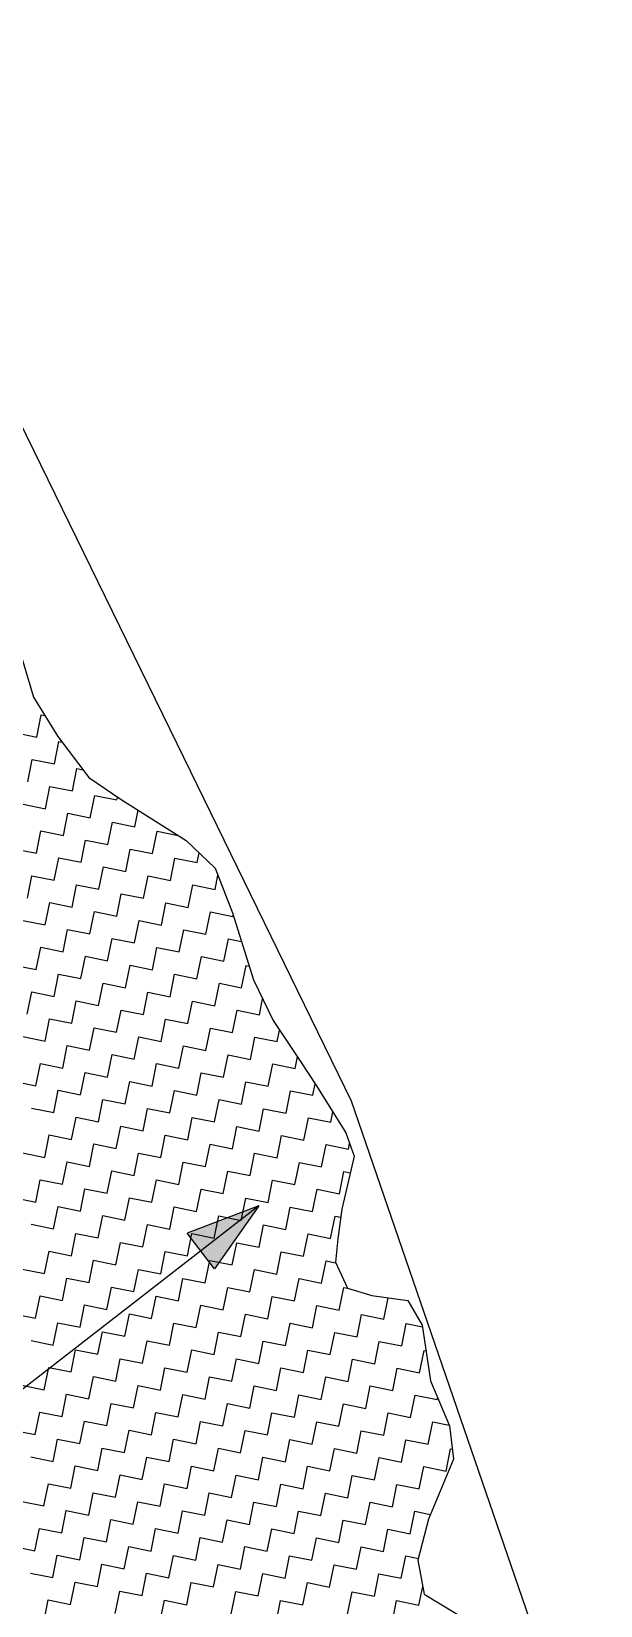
# Model space of a CAD drawing. Header units: metres. Extents: x 278801 to 279668, y 2074665 to 2075564.
# Drawn here: x 279621.8 to 279660.9, y 2075205.8 to 2075313.8 of the extents above; entities that cross this region are included whole.
import ezdxf

# ---------------------------------------------------------------- set-up
doc = ezdxf.new("R2010")
doc.units = ezdxf.units.M
doc.layers.add('POLY_HATCH', color=12, linetype='Continuous')
doc.layers.add('V_BOUND_LINE', color=7, linetype='Continuous')

msp = doc.modelspace()

# ---------------------------------------------------------------- hatches: boundary and pattern name
h = msp.add_hatch(color=256)
h.paths.add_polyline_path([(279633.47, 2075230.16), (279634.41, 2075228.94), (279637.45, 2075233.25)])
h.paths.add_polyline_path([(279637.45, 2075233.25), (279632.52, 2075231.38), (279633.47, 2075230.16)])

# ---------------------------------------------------------------- linework, layer by layer
for points in [[(279637.45, 2075233.25), (279613.46, 2075214.66)], [(279637.45, 2075233.25), (279632.52, 2075231.38)], [(279637.45, 2075233.25), (279634.41, 2075228.94)], [(279634.41, 2075228.94), (279632.52, 2075231.38)]]:
    msp.add_lwpolyline(points)
at = {"layer": 'POLY_HATCH'}
for p, q in [((279621.18, 2075270.84), (279621.98, 2075268.15)), ((279621.98, 2075268.15), (279623.66, 2075265.44)), ((279623.66, 2075265.44), (279625.77, 2075262.63)), ((279625.77, 2075262.63), (279627.99, 2075261.14)), ((279627.99, 2075261.14), (279632.47, 2075258.31)), ((279632.47, 2075258.31), (279634.46, 2075256.42)), ((279634.46, 2075256.42), (279635.63, 2075253.36)), ((279635.63, 2075253.36), (279637.08, 2075248.76)), ((279637.08, 2075248.76), (279638.44, 2075245.96)), ((279638.44, 2075245.96), (279640.26, 2075243.22)), ((279640.26, 2075243.22), (279641.4, 2075241.5)), ((279641.4, 2075241.5), (279643.42, 2075238.27)), ((279643.42, 2075238.27), (279643.99, 2075236.67)), ((279643.99, 2075236.67), (279643.14, 2075233.02)), ((279643.14, 2075233.02), (279642.88, 2075231)), ((279642.88, 2075231), (279642.7, 2075229.4)), ((279642.7, 2075229.4), (279643.53, 2075227.6)), ((279643.53, 2075227.6), (279645.21, 2075227.11)), ((279645.21, 2075227.11), (279647.67, 2075226.76)), ((279647.67, 2075226.76), (279648.66, 2075225.07)), ((279648.66, 2075225.07), (279649.23, 2075221.25)), ((279649.23, 2075221.25), (279650.53, 2075218.16)), ((279650.53, 2075218.16), (279650.81, 2075215.88)), ((279650.81, 2075215.88), (279649.09, 2075211.77)), ((279649.09, 2075211.77), (279648.37, 2075208.95)), ((279648.37, 2075208.95), (279648.8, 2075206.63)), ((279648.8, 2075206.63), (279652.1, 2075204.63))]:
    msp.add_line(p, q, dxfattribs=at)
at = {"layer": 'POLY_HATCH', "linetype": 'Continuous'}
for p, q in [((279622.2, 2075265.41), (279622.51, 2075266.94)), ((279622.51, 2075266.94), (279622.76, 2075266.89)), ((279620.67, 2075265.72), (279622.2, 2075265.41)), ((279623.42, 2075263.57), (279623.73, 2075265.1)), ((279623.73, 2075265.1), (279623.94, 2075265.06)), ((279621.58, 2075262.34), (279621.89, 2075263.88)), ((279621.89, 2075263.88), (279623.42, 2075263.57)), ((279624.65, 2075261.72), (279624.96, 2075263.26)), ((279624.96, 2075263.26), (279625.36, 2075263.17)), ((279622.8, 2075260.5), (279623.11, 2075262.03)), ((279623.11, 2075262.03), (279624.65, 2075261.72)), ((279625.87, 2075259.88), (279626.18, 2075261.41)), ((279626.18, 2075261.41), (279627.71, 2075261.1)), ((279627.71, 2075261.1), (279627.75, 2075261.3)), ((279621.27, 2075260.81), (279622.8, 2075260.5)), ((279624.03, 2075258.66), (279624.34, 2075260.19)), ((279624.34, 2075260.19), (279625.87, 2075259.88)), ((279628.93, 2075259.26), (279629.16, 2075260.4)), ((279622.18, 2075257.44), (279622.49, 2075258.97)), ((279622.49, 2075258.97), (279624.03, 2075258.66)), ((279627.09, 2075258.04), (279627.4, 2075259.57)), ((279627.4, 2075259.57), (279628.93, 2075259.26)), ((279630.16, 2075257.42), (279630.47, 2075258.95)), ((279630.47, 2075258.95), (279631.91, 2075258.66)), ((279620.65, 2075257.75), (279622.18, 2075257.44)), ((279625.25, 2075256.82), (279625.56, 2075258.35)), ((279625.56, 2075258.35), (279627.09, 2075258.04)), ((279628.31, 2075256.2), (279628.62, 2075257.73)), ((279628.62, 2075257.73), (279630.16, 2075257.42)), ((279623.41, 2075255.59), (279623.72, 2075257.13)), ((279623.72, 2075257.13), (279625.25, 2075256.82)), ((279631.38, 2075255.58), (279631.69, 2075257.11)), ((279631.69, 2075257.11), (279633.22, 2075256.8)), ((279633.22, 2075256.8), (279633.36, 2075257.47)), ((279621.56, 2075254.37), (279621.87, 2075255.9)), ((279621.87, 2075255.9), (279623.41, 2075255.59)), ((279626.47, 2075254.97), (279626.78, 2075256.51)), ((279626.78, 2075256.51), (279628.31, 2075256.2)), ((279629.54, 2075254.35), (279629.85, 2075255.89)), ((279629.85, 2075255.89), (279631.38, 2075255.58)), ((279634.44, 2075254.96), (279634.64, 2075255.95)), ((279624.63, 2075253.75), (279624.94, 2075255.28)), ((279624.94, 2075255.28), (279626.47, 2075254.97)), ((279627.69, 2075253.13), (279628, 2075254.66)), ((279628, 2075254.66), (279629.54, 2075254.35)), ((279632.6, 2075253.73), (279632.91, 2075255.27)), ((279632.91, 2075255.27), (279634.44, 2075254.96)), ((279622.79, 2075252.53), (279623.1, 2075254.06)), ((279623.1, 2075254.06), (279624.63, 2075253.75)), ((279625.85, 2075251.91), (279626.16, 2075253.44)), ((279626.16, 2075253.44), (279627.69, 2075253.13)), ((279630.76, 2075252.51), (279631.07, 2075254.04)), ((279631.07, 2075254.04), (279632.6, 2075253.73)), ((279633.82, 2075251.89), (279634.13, 2075253.42)), ((279634.13, 2075253.42), (279635.67, 2075253.11)), ((279621.25, 2075252.84), (279622.79, 2075252.53)), ((279628.92, 2075251.29), (279629.23, 2075252.82)), ((279629.23, 2075252.82), (279630.76, 2075252.51)), ((279635.67, 2075253.11), (279635.68, 2075253.19)), ((279624.01, 2075250.69), (279624.32, 2075252.22)), ((279624.32, 2075252.22), (279625.85, 2075251.91)), ((279627.07, 2075250.07), (279627.38, 2075251.6)), ((279627.38, 2075251.6), (279628.92, 2075251.29)), ((279631.98, 2075250.67), (279632.29, 2075252.2)), ((279632.29, 2075252.2), (279633.82, 2075251.89)), ((279635.05, 2075250.05), (279635.36, 2075251.58)), ((279635.36, 2075251.58), (279636.24, 2075251.4)), ((279622.17, 2075249.46), (279622.48, 2075251)), ((279622.48, 2075251), (279624.01, 2075250.69)), ((279625.23, 2075248.84), (279625.54, 2075250.38)), ((279625.54, 2075250.38), (279627.07, 2075250.07)), ((279630.14, 2075249.45), (279630.45, 2075250.98)), ((279630.45, 2075250.98), (279631.98, 2075250.67)), ((279633.2, 2075248.83), (279633.51, 2075250.36)), ((279633.51, 2075250.36), (279635.05, 2075250.05)), ((279620.63, 2075249.77), (279622.17, 2075249.46)), ((279623.39, 2075247.62), (279623.7, 2075249.15)), ((279623.7, 2075249.15), (279625.23, 2075248.84)), ((279628.3, 2075248.22), (279628.61, 2075249.76)), ((279628.61, 2075249.76), (279630.14, 2075249.45)), ((279631.36, 2075247.6), (279631.67, 2075249.14)), ((279631.67, 2075249.14), (279633.2, 2075248.83)), ((279636.27, 2075248.21), (279636.58, 2075249.74)), ((279636.58, 2075249.74), (279636.78, 2075249.7)), ((279621.55, 2075246.4), (279621.86, 2075247.93)), ((279621.86, 2075247.93), (279623.39, 2075247.62)), ((279626.45, 2075247), (279626.76, 2075248.53)), ((279626.76, 2075248.53), (279628.3, 2075248.22)), ((279629.52, 2075246.38), (279629.83, 2075247.91)), ((279629.83, 2075247.91), (279631.36, 2075247.6)), ((279634.43, 2075246.98), (279634.74, 2075248.52)), ((279634.74, 2075248.52), (279636.27, 2075248.21)), ((279624.61, 2075245.78), (279624.92, 2075247.31)), ((279624.92, 2075247.31), (279626.45, 2075247)), ((279632.58, 2075245.76), (279632.89, 2075247.29)), ((279632.89, 2075247.29), (279634.43, 2075246.98)), ((279637.49, 2075246.36), (279637.71, 2075247.46)), ((279622.77, 2075244.56), (279623.08, 2075246.09)), ((279623.08, 2075246.09), (279624.61, 2075245.78)), ((279627.68, 2075245.16), (279627.99, 2075246.69)), ((279627.99, 2075246.69), (279629.52, 2075246.38)), ((279630.74, 2075244.54), (279631.05, 2075246.07)), ((279631.05, 2075246.07), (279632.58, 2075245.76)), ((279635.65, 2075245.14), (279635.96, 2075246.67)), ((279635.96, 2075246.67), (279637.49, 2075246.36)), ((279621.24, 2075244.87), (279622.77, 2075244.56)), ((279625.83, 2075243.94), (279626.14, 2075245.47)), ((279626.14, 2075245.47), (279627.68, 2075245.16)), ((279628.9, 2075243.32), (279629.21, 2075244.85)), ((279629.21, 2075244.85), (279630.74, 2075244.54)), ((279633.81, 2075243.92), (279634.12, 2075245.45)), ((279634.12, 2075245.45), (279635.65, 2075245.14)), ((279636.87, 2075243.3), (279637.18, 2075244.83)), ((279637.18, 2075244.83), (279638.71, 2075244.52)), ((279638.71, 2075244.52), (279638.87, 2075245.31)), ((279623.99, 2075242.71), (279624.3, 2075244.25)), ((279624.3, 2075244.25), (279625.83, 2075243.94)), ((279627.06, 2075242.09), (279627.37, 2075243.63)), ((279627.37, 2075243.63), (279628.9, 2075243.32)), ((279631.96, 2075242.7), (279632.27, 2075244.23)), ((279632.27, 2075244.23), (279633.81, 2075243.92)), ((279635.03, 2075242.08), (279635.34, 2075243.61)), ((279635.34, 2075243.61), (279636.87, 2075243.3)), ((279622.15, 2075241.49), (279622.46, 2075243.02)), ((279622.46, 2075243.02), (279623.99, 2075242.71)), ((279630.12, 2075241.47), (279630.43, 2075243.01)), ((279630.43, 2075243.01), (279631.96, 2075242.7)), ((279638.09, 2075241.46), (279638.4, 2075242.99)), ((279638.4, 2075242.99), (279639.94, 2075242.68)), ((279639.94, 2075242.68), (279640.1, 2075243.47)), ((279620.62, 2075241.8), (279622.15, 2075241.49)), ((279625.21, 2075240.87), (279625.52, 2075242.4)), ((279625.52, 2075242.4), (279627.06, 2075242.09)), ((279628.28, 2075240.25), (279628.59, 2075241.78)), ((279628.59, 2075241.78), (279630.12, 2075241.47)), ((279633.19, 2075240.85), (279633.5, 2075242.39)), ((279633.5, 2075242.39), (279635.03, 2075242.08)), ((279636.25, 2075240.23), (279636.56, 2075241.77)), ((279636.56, 2075241.77), (279638.09, 2075241.46)), ((279641.16, 2075240.84), (279641.32, 2075241.63)), ((279623.37, 2075239.65), (279623.68, 2075241.18)), ((279623.68, 2075241.18), (279625.21, 2075240.87)), ((279626.44, 2075239.03), (279626.75, 2075240.56)), ((279626.75, 2075240.56), (279628.28, 2075240.25)), ((279631.34, 2075239.63), (279631.65, 2075241.16)), ((279631.65, 2075241.16), (279633.19, 2075240.85)), ((279634.41, 2075239.01), (279634.72, 2075240.54)), ((279634.72, 2075240.54), (279636.25, 2075240.23)), ((279639.32, 2075239.61), (279639.63, 2075241.15)), ((279639.63, 2075241.15), (279641.16, 2075240.84)), ((279621.84, 2075239.96), (279623.37, 2075239.65)), ((279624.59, 2075237.81), (279624.9, 2075239.34)), ((279624.9, 2075239.34), (279626.44, 2075239.03)), ((279629.5, 2075238.41), (279629.81, 2075239.94)), ((279629.81, 2075239.94), (279631.34, 2075239.63)), ((279632.57, 2075237.79), (279632.88, 2075239.32)), ((279632.88, 2075239.32), (279634.41, 2075239.01)), ((279637.47, 2075238.39), (279637.78, 2075239.92)), ((279637.78, 2075239.92), (279639.32, 2075239.61)), ((279640.54, 2075237.77), (279640.85, 2075239.3)), ((279640.85, 2075239.3), (279642.38, 2075238.99)), ((279642.38, 2075238.99), (279642.53, 2075239.71)), ((279627.66, 2075237.19), (279627.97, 2075238.72)), ((279627.97, 2075238.72), (279629.5, 2075238.41)), ((279635.63, 2075237.17), (279635.94, 2075238.7)), ((279635.94, 2075238.7), (279637.47, 2075238.39)), ((279622.75, 2075236.58), (279623.06, 2075238.12)), ((279623.06, 2075238.12), (279624.59, 2075237.81)), ((279625.82, 2075235.96), (279626.13, 2075237.5)), ((279626.13, 2075237.5), (279627.66, 2075237.19)), ((279630.72, 2075236.57), (279631.03, 2075238.1)), ((279631.03, 2075238.1), (279632.57, 2075237.79)), ((279633.79, 2075235.95), (279634.1, 2075237.48)), ((279634.1, 2075237.48), (279635.63, 2075237.17)), ((279638.7, 2075236.55), (279639.01, 2075238.08)), ((279639.01, 2075238.08), (279640.54, 2075237.77)), ((279641.76, 2075235.93), (279642.07, 2075237.46)), ((279642.07, 2075237.46), (279643.6, 2075237.15)), ((279643.6, 2075237.15), (279643.68, 2075237.54)), ((279621.22, 2075236.89), (279622.75, 2075236.58)), ((279623.98, 2075234.74), (279624.29, 2075236.27)), ((279624.29, 2075236.27), (279625.82, 2075235.96)), ((279628.88, 2075235.34), (279629.19, 2075236.88)), ((279629.19, 2075236.88), (279630.72, 2075236.57)), ((279631.95, 2075234.72), (279632.26, 2075236.26)), ((279632.26, 2075236.26), (279633.79, 2075235.95)), ((279636.86, 2075235.33), (279637.16, 2075236.86)), ((279637.16, 2075236.86), (279638.7, 2075236.55)), ((279639.92, 2075234.71), (279640.23, 2075236.24)), ((279640.23, 2075236.24), (279641.76, 2075235.93)), ((279622.13, 2075233.52), (279622.44, 2075235.05)), ((279622.44, 2075235.05), (279623.98, 2075234.74)), ((279627.04, 2075234.12), (279627.35, 2075235.65)), ((279627.35, 2075235.65), (279628.88, 2075235.34)), ((279630.11, 2075233.5), (279630.42, 2075235.03)), ((279630.42, 2075235.03), (279631.95, 2075234.72)), ((279635.01, 2075234.1), (279635.32, 2075235.64)), ((279635.32, 2075235.64), (279636.86, 2075235.33)), ((279638.08, 2075233.48), (279638.39, 2075235.02)), ((279638.39, 2075235.02), (279639.92, 2075234.71)), ((279642.99, 2075234.09), (279643.29, 2075235.62)), ((279643.29, 2075235.62), (279643.72, 2075235.53)), ((279625.2, 2075232.9), (279625.51, 2075234.43)), ((279625.51, 2075234.43), (279627.04, 2075234.12)), ((279633.17, 2075232.88), (279633.48, 2075234.41)), ((279633.48, 2075234.41), (279635.01, 2075234.1)), ((279641.14, 2075232.86), (279641.45, 2075234.4)), ((279641.45, 2075234.4), (279642.99, 2075234.09)), ((279620.6, 2075233.83), (279622.13, 2075233.52)), ((279623.36, 2075231.68), (279623.67, 2075233.21)), ((279623.67, 2075233.21), (279625.2, 2075232.9)), ((279628.26, 2075232.28), (279628.57, 2075233.81)), ((279628.57, 2075233.81), (279630.11, 2075233.5)), ((279631.33, 2075231.66), (279631.64, 2075233.19)), ((279631.64, 2075233.19), (279633.17, 2075232.88)), ((279636.24, 2075232.26), (279636.55, 2075233.79)), ((279636.55, 2075233.79), (279638.08, 2075233.48)), ((279639.3, 2075231.64), (279639.61, 2075233.17)), ((279639.61, 2075233.17), (279641.14, 2075232.86)), ((279621.82, 2075231.99), (279623.36, 2075231.68)), ((279626.42, 2075231.06), (279626.73, 2075232.59)), ((279626.73, 2075232.59), (279628.26, 2075232.28)), ((279629.49, 2075230.44), (279629.8, 2075231.97)), ((279629.8, 2075231.97), (279631.33, 2075231.66)), ((279634.39, 2075231.04), (279634.7, 2075232.57)), ((279634.7, 2075232.57), (279636.24, 2075232.26)), ((279637.46, 2075230.42), (279637.77, 2075231.95)), ((279637.77, 2075231.95), (279639.3, 2075231.64)), ((279642.37, 2075231.02), (279642.68, 2075232.55)), ((279642.68, 2075232.55), (279643.07, 2075232.48)), ((279624.58, 2075229.83), (279624.89, 2075231.37)), ((279624.89, 2075231.37), (279626.42, 2075231.06)), ((279627.64, 2075229.21), (279627.95, 2075230.75)), ((279627.95, 2075230.75), (279629.49, 2075230.44)), ((279632.55, 2075229.82), (279632.86, 2075231.35)), ((279632.86, 2075231.35), (279634.39, 2075231.04)), ((279635.62, 2075229.2), (279635.93, 2075230.73)), ((279635.93, 2075230.73), (279637.46, 2075230.42)), ((279640.52, 2075229.8), (279640.83, 2075231.33)), ((279640.83, 2075231.33), (279642.37, 2075231.02)), ((279622.74, 2075228.61), (279623.05, 2075230.14)), ((279623.05, 2075230.14), (279624.58, 2075229.83)), ((279630.71, 2075228.59), (279631.02, 2075230.13)), ((279631.02, 2075230.13), (279632.55, 2075229.82)), ((279638.68, 2075228.58), (279638.99, 2075230.11)), ((279638.99, 2075230.11), (279640.52, 2075229.8)), ((279621.2, 2075228.92), (279622.74, 2075228.61)), ((279625.8, 2075227.99), (279626.11, 2075229.52)), ((279626.11, 2075229.52), (279627.64, 2075229.21)), ((279628.87, 2075227.37), (279629.18, 2075228.9)), ((279629.18, 2075228.9), (279630.71, 2075228.59)), ((279633.77, 2075227.97), (279634.08, 2075229.51)), ((279634.08, 2075229.51), (279635.62, 2075229.2)), ((279636.84, 2075227.35), (279637.15, 2075228.89)), ((279637.15, 2075228.89), (279638.68, 2075228.58)), ((279641.75, 2075227.96), (279642.06, 2075229.49)), ((279642.06, 2075229.49), (279642.72, 2075229.35)), ((279623.96, 2075226.77), (279624.27, 2075228.3)), ((279624.27, 2075228.3), (279625.8, 2075227.99)), ((279627.02, 2075226.15), (279627.33, 2075227.68)), ((279627.33, 2075227.68), (279628.87, 2075227.37)), ((279631.93, 2075226.75), (279632.24, 2075228.28)), ((279632.24, 2075228.28), (279633.77, 2075227.97)), ((279635, 2075226.13), (279635.31, 2075227.66)), ((279635.31, 2075227.66), (279636.84, 2075227.35)), ((279639.9, 2075226.73), (279640.21, 2075228.27)), ((279640.21, 2075228.27), (279641.75, 2075227.96)), ((279642.97, 2075226.11), (279643.28, 2075227.65)), ((279643.28, 2075227.65), (279643.53, 2075227.6)), ((279622.12, 2075225.55), (279622.43, 2075227.08)), ((279622.43, 2075227.08), (279623.96, 2075226.77)), ((279625.18, 2075224.93), (279625.49, 2075226.46)), ((279625.49, 2075226.46), (279627.02, 2075226.15)), ((279630.09, 2075225.53), (279630.4, 2075227.06)), ((279630.4, 2075227.06), (279631.93, 2075226.75)), ((279633.15, 2075224.91), (279633.46, 2075226.44)), ((279633.46, 2075226.44), (279635, 2075226.13)), ((279638.06, 2075225.51), (279638.37, 2075227.04)), ((279638.37, 2075227.04), (279639.9, 2075226.73)), ((279641.13, 2075224.89), (279641.44, 2075226.42)), ((279641.44, 2075226.42), (279642.97, 2075226.11)), ((279646.03, 2075225.49), (279646.33, 2075226.95)), ((279647.65, 2075226.76), (279647.67, 2075226.76)), ((279620.58, 2075225.86), (279622.12, 2075225.55)), ((279628.25, 2075224.31), (279628.56, 2075225.84)), ((279628.56, 2075225.84), (279630.09, 2075225.53)), ((279636.22, 2075224.29), (279636.53, 2075225.82)), ((279636.53, 2075225.82), (279638.06, 2075225.51)), ((279644.19, 2075224.27), (279644.5, 2075225.8)), ((279644.5, 2075225.8), (279646.03, 2075225.49)), ((279623.34, 2075223.7), (279623.65, 2075225.24)), ((279623.65, 2075225.24), (279625.18, 2075224.93)), ((279626.4, 2075223.08), (279626.71, 2075224.62)), ((279626.71, 2075224.62), (279628.25, 2075224.31)), ((279631.31, 2075223.69), (279631.62, 2075225.22)), ((279631.62, 2075225.22), (279633.15, 2075224.91)), ((279634.38, 2075223.07), (279634.69, 2075224.6)), ((279634.69, 2075224.6), (279636.22, 2075224.29)), ((279639.28, 2075223.67), (279639.59, 2075225.2)), ((279639.59, 2075225.2), (279641.13, 2075224.89)), ((279642.35, 2075223.05), (279642.66, 2075224.58)), ((279642.66, 2075224.58), (279644.19, 2075224.27)), ((279647.26, 2075223.65), (279647.57, 2075225.19)), ((279647.57, 2075225.19), (279648.68, 2075224.96)), ((279621.81, 2075224.01), (279623.34, 2075223.7)), ((279624.56, 2075221.86), (279624.87, 2075223.39)), ((279624.87, 2075223.39), (279626.4, 2075223.08)), ((279629.47, 2075222.46), (279629.78, 2075224)), ((279629.78, 2075224), (279631.31, 2075223.69)), ((279632.53, 2075221.84), (279632.84, 2075223.38)), ((279632.84, 2075223.38), (279634.38, 2075223.07)), ((279637.44, 2075222.45), (279637.75, 2075223.98)), ((279637.75, 2075223.98), (279639.28, 2075223.67)), ((279640.51, 2075221.83), (279640.82, 2075223.36)), ((279640.82, 2075223.36), (279642.35, 2075223.05)), ((279645.41, 2075222.43), (279645.72, 2075223.96)), ((279645.72, 2075223.96), (279647.26, 2075223.65)), ((279648.48, 2075221.81), (279648.79, 2075223.34)), ((279648.79, 2075223.34), (279648.92, 2075223.32)), ((279622.72, 2075220.64), (279623.03, 2075222.17)), ((279623.03, 2075222.17), (279624.56, 2075221.86)), ((279627.63, 2075221.24), (279627.94, 2075222.77)), ((279627.94, 2075222.77), (279629.47, 2075222.46)), ((279630.69, 2075220.62), (279631, 2075222.15)), ((279631, 2075222.15), (279632.53, 2075221.84)), ((279635.6, 2075221.22), (279635.91, 2075222.76)), ((279635.91, 2075222.76), (279637.44, 2075222.45)), ((279638.66, 2075220.6), (279638.97, 2075222.14)), ((279638.97, 2075222.14), (279640.51, 2075221.83)), ((279643.57, 2075221.21), (279643.88, 2075222.74)), ((279643.88, 2075222.74), (279645.41, 2075222.43)), ((279646.64, 2075220.59), (279646.95, 2075222.12)), ((279646.95, 2075222.12), (279648.48, 2075221.81)), ((279621.19, 2075220.95), (279622.72, 2075220.64)), ((279625.78, 2075220.02), (279626.09, 2075221.55)), ((279626.09, 2075221.55), (279627.63, 2075221.24)), ((279628.85, 2075219.4), (279629.16, 2075220.93)), ((279629.16, 2075220.93), (279630.69, 2075220.62)), ((279633.76, 2075220), (279634.07, 2075221.53)), ((279634.07, 2075221.53), (279635.6, 2075221.22)), ((279641.73, 2075219.98), (279642.04, 2075221.52)), ((279642.04, 2075221.52), (279643.57, 2075221.21)), ((279623.94, 2075218.8), (279624.25, 2075220.33)), ((279624.25, 2075220.33), (279625.78, 2075220.02)), ((279631.91, 2075218.78), (279632.22, 2075220.31)), ((279632.22, 2075220.31), (279633.76, 2075220)), ((279636.82, 2075219.38), (279637.13, 2075220.91)), ((279637.13, 2075220.91), (279638.66, 2075220.6)), ((279639.89, 2075218.76), (279640.2, 2075220.29)), ((279640.2, 2075220.29), (279641.73, 2075219.98)), ((279644.79, 2075219.36), (279645.1, 2075220.9)), ((279645.1, 2075220.9), (279646.64, 2075220.59)), ((279647.86, 2075218.75), (279648.17, 2075220.28)), ((279648.17, 2075220.28), (279649.7, 2075219.97)), ((279649.7, 2075219.97), (279649.72, 2075220.07)), ((279622.1, 2075217.57), (279622.41, 2075219.11)), ((279622.41, 2075219.11), (279623.94, 2075218.8)), ((279627.01, 2075218.18), (279627.32, 2075219.71)), ((279627.32, 2075219.71), (279628.85, 2075219.4)), ((279630.07, 2075217.56), (279630.38, 2075219.09)), ((279630.38, 2075219.09), (279631.91, 2075218.78)), ((279634.98, 2075218.16), (279635.29, 2075219.69)), ((279635.29, 2075219.69), (279636.82, 2075219.38)), ((279638.04, 2075217.54), (279638.35, 2075219.07)), ((279638.35, 2075219.07), (279639.89, 2075218.76)), ((279642.95, 2075218.14), (279643.26, 2075219.67)), ((279643.26, 2075219.67), (279644.79, 2075219.36)), ((279646.02, 2075217.52), (279646.33, 2075219.05)), ((279646.33, 2075219.05), (279647.86, 2075218.75)), ((279620.57, 2075217.88), (279622.1, 2075217.57)), ((279625.16, 2075216.95), (279625.47, 2075218.49)), ((279625.47, 2075218.49), (279627.01, 2075218.18)), ((279628.23, 2075216.33), (279628.54, 2075217.87)), ((279628.54, 2075217.87), (279630.07, 2075217.56)), ((279633.14, 2075216.94), (279633.45, 2075218.47)), ((279633.45, 2075218.47), (279634.98, 2075218.16)), ((279636.2, 2075216.32), (279636.51, 2075217.85)), ((279636.51, 2075217.85), (279638.04, 2075217.54)), ((279641.11, 2075216.92), (279641.42, 2075218.45)), ((279641.42, 2075218.45), (279642.95, 2075218.14)), ((279644.17, 2075216.3), (279644.48, 2075217.83)), ((279644.48, 2075217.83), (279646.02, 2075217.52)), ((279649.08, 2075216.9), (279649.39, 2075218.44)), ((279649.39, 2075218.44), (279650.51, 2075218.21)), ((279623.32, 2075215.73), (279623.63, 2075217.26)), ((279623.63, 2075217.26), (279625.16, 2075216.95)), ((279626.39, 2075215.11), (279626.7, 2075216.64)), ((279626.7, 2075216.64), (279628.23, 2075216.33)), ((279631.29, 2075215.71), (279631.6, 2075217.25)), ((279631.6, 2075217.25), (279633.14, 2075216.94)), ((279634.36, 2075215.09), (279634.67, 2075216.63)), ((279634.67, 2075216.63), (279636.2, 2075216.32)), ((279639.27, 2075215.7), (279639.58, 2075217.23)), ((279639.58, 2075217.23), (279641.11, 2075216.92)), ((279642.33, 2075215.08), (279642.64, 2075216.61)), ((279642.64, 2075216.61), (279644.17, 2075216.3)), ((279647.24, 2075215.68), (279647.55, 2075217.21)), ((279647.55, 2075217.21), (279649.08, 2075216.9)), ((279621.79, 2075216.04), (279623.32, 2075215.73)), ((279629.45, 2075214.49), (279629.76, 2075216.02)), ((279629.76, 2075216.02), (279631.29, 2075215.71)), ((279637.42, 2075214.47), (279637.73, 2075216.01)), ((279637.73, 2075216.01), (279639.27, 2075215.7)), ((279645.4, 2075214.46), (279645.71, 2075215.99)), ((279645.71, 2075215.99), (279647.24, 2075215.68)), ((279650.3, 2075215.06), (279650.61, 2075216.59)), ((279650.61, 2075216.59), (279650.73, 2075216.57)), ((279624.54, 2075213.89), (279624.85, 2075215.42)), ((279624.85, 2075215.42), (279626.39, 2075215.11)), ((279627.61, 2075213.27), (279627.92, 2075214.8)), ((279627.92, 2075214.8), (279629.45, 2075214.49)), ((279632.52, 2075213.87), (279632.83, 2075215.4)), ((279632.83, 2075215.4), (279634.36, 2075215.09)), ((279635.58, 2075213.25), (279635.89, 2075214.78)), ((279635.89, 2075214.78), (279637.42, 2075214.47)), ((279640.49, 2075213.85), (279640.8, 2075215.39)), ((279640.8, 2075215.39), (279642.33, 2075215.08)), ((279643.55, 2075213.23), (279643.86, 2075214.77)), ((279643.86, 2075214.77), (279645.4, 2075214.46)), ((279648.46, 2075213.84), (279648.77, 2075215.37)), ((279648.77, 2075215.37), (279650.3, 2075215.06)), ((279622.7, 2075212.67), (279623.01, 2075214.2)), ((279623.01, 2075214.2), (279624.54, 2075213.89)), ((279625.77, 2075212.05), (279626.08, 2075213.58)), ((279626.08, 2075213.58), (279627.61, 2075213.27)), ((279630.67, 2075212.65), (279630.98, 2075214.18)), ((279630.98, 2075214.18), (279632.52, 2075213.87)), ((279633.74, 2075212.03), (279634.05, 2075213.56)), ((279634.05, 2075213.56), (279635.58, 2075213.25)), ((279638.65, 2075212.63), (279638.96, 2075214.16)), ((279638.96, 2075214.16), (279640.49, 2075213.85)), ((279641.71, 2075212.01), (279642.02, 2075213.54)), ((279642.02, 2075213.54), (279643.55, 2075213.23)), ((279646.62, 2075212.62), (279646.93, 2075214.15)), ((279646.93, 2075214.15), (279648.46, 2075213.84)), ((279621.17, 2075212.98), (279622.7, 2075212.67)), ((279623.92, 2075210.82), (279624.23, 2075212.36)), ((279624.23, 2075212.36), (279625.77, 2075212.05)), ((279628.83, 2075211.43), (279629.14, 2075212.96)), ((279629.14, 2075212.96), (279630.67, 2075212.65)), ((279631.9, 2075210.81), (279632.21, 2075212.34)), ((279632.21, 2075212.34), (279633.74, 2075212.03)), ((279636.8, 2075211.41), (279637.11, 2075212.94)), ((279637.11, 2075212.94), (279638.65, 2075212.63)), ((279639.87, 2075210.79), (279640.18, 2075212.32)), ((279640.18, 2075212.32), (279641.71, 2075212.01)), ((279644.78, 2075211.39), (279645.09, 2075212.92)), ((279645.09, 2075212.92), (279646.62, 2075212.62)), ((279647.84, 2075210.77), (279648.15, 2075212.31)), ((279648.15, 2075212.31), (279649.22, 2075212.09)), ((279626.99, 2075210.2), (279627.3, 2075211.74)), ((279627.3, 2075211.74), (279628.83, 2075211.43)), ((279634.96, 2075210.19), (279635.27, 2075211.72)), ((279635.27, 2075211.72), (279636.8, 2075211.41)), ((279642.93, 2075210.17), (279643.24, 2075211.7)), ((279643.24, 2075211.7), (279644.78, 2075211.39)), ((279622.08, 2075209.6), (279622.39, 2075211.13)), ((279622.39, 2075211.13), (279623.92, 2075210.82)), ((279625.15, 2075208.98), (279625.46, 2075210.51)), ((279625.46, 2075210.51), (279626.99, 2075210.2)), ((279630.05, 2075209.58), (279630.36, 2075211.12)), ((279630.36, 2075211.12), (279631.9, 2075210.81)), ((279633.12, 2075208.96), (279633.43, 2075210.5)), ((279633.43, 2075210.5), (279634.96, 2075210.19)), ((279638.03, 2075209.57), (279638.34, 2075211.1)), ((279638.34, 2075211.1), (279639.87, 2075210.79)), ((279641.09, 2075208.95), (279641.4, 2075210.48)), ((279641.4, 2075210.48), (279642.93, 2075210.17)), ((279646, 2075209.55), (279646.31, 2075211.08)), ((279646.31, 2075211.08), (279647.84, 2075210.77)), ((279620.55, 2075209.91), (279622.08, 2075209.6)), ((279623.3, 2075207.76), (279623.61, 2075209.29)), ((279623.61, 2075209.29), (279625.15, 2075208.98)), ((279628.21, 2075208.36), (279628.52, 2075209.89)), ((279628.52, 2075209.89), (279630.05, 2075209.58)), ((279631.28, 2075207.74), (279631.59, 2075209.27)), ((279631.59, 2075209.27), (279633.12, 2075208.96)), ((279636.18, 2075208.34), (279636.49, 2075209.88)), ((279636.49, 2075209.88), (279638.03, 2075209.57)), ((279639.25, 2075207.72), (279639.56, 2075209.26)), ((279639.56, 2075209.26), (279641.09, 2075208.95)), ((279644.16, 2075208.33), (279644.47, 2075209.86)), ((279644.47, 2075209.86), (279646, 2075209.55)), ((279647.22, 2075207.71), (279647.53, 2075209.24)), ((279647.53, 2075209.24), (279648.4, 2075209.06)), ((279621.77, 2075208.07), (279623.3, 2075207.76)), ((279626.37, 2075207.14), (279626.68, 2075208.67)), ((279626.68, 2075208.67), (279628.21, 2075208.36)), ((279629.43, 2075206.52), (279629.74, 2075208.05)), ((279629.74, 2075208.05), (279631.28, 2075207.74)), ((279634.34, 2075207.12), (279634.65, 2075208.65)), ((279634.65, 2075208.65), (279636.18, 2075208.34)), ((279637.41, 2075206.5), (279637.72, 2075208.03)), ((279637.72, 2075208.03), (279639.25, 2075207.72)), ((279642.31, 2075207.1), (279642.62, 2075208.64)), ((279642.62, 2075208.64), (279644.16, 2075208.33)), ((279645.38, 2075206.49), (279645.69, 2075208.02)), ((279645.69, 2075208.02), (279647.22, 2075207.71)), ((279624.53, 2075205.92), (279624.84, 2075207.45)), ((279624.84, 2075207.45), (279626.37, 2075207.14)), ((279632.5, 2075205.9), (279632.81, 2075207.43)), ((279632.81, 2075207.43), (279634.34, 2075207.12)), ((279640.47, 2075205.88), (279640.78, 2075207.41)), ((279640.78, 2075207.41), (279642.31, 2075207.1)), ((279648.44, 2075205.87), (279648.7, 2075207.14)), ((279622.68, 2075204.69), (279622.99, 2075206.23)), ((279622.99, 2075206.23), (279624.53, 2075205.92)), ((279627.59, 2075205.3), (279627.9, 2075206.83)), ((279627.9, 2075206.83), (279629.43, 2075206.52)), ((279630.66, 2075204.68), (279630.97, 2075206.21)), ((279630.97, 2075206.21), (279632.5, 2075205.9)), ((279635.56, 2075205.28), (279635.87, 2075206.81)), ((279635.87, 2075206.81), (279637.41, 2075206.5)), ((279638.63, 2075204.66), (279638.94, 2075206.19)), ((279638.94, 2075206.19), (279640.47, 2075205.88)), ((279643.54, 2075205.26), (279643.85, 2075206.79)), ((279643.85, 2075206.79), (279645.38, 2075206.49)), ((279646.6, 2075204.64), (279646.91, 2075206.18)), ((279646.91, 2075206.18), (279648.44, 2075205.87))]:
    msp.add_line(p, q, dxfattribs=at)
at = {"layer": 'V_BOUND_LINE', "ltscale": 10}
for p, q in [((279592.04, 2075346.23), (279631.83, 2075264.96)), ((279631.83, 2075264.96), (279643.79, 2075240.45)), ((279643.79, 2075240.45), (279660.91, 2075190.72))]:
    msp.add_line(p, q, dxfattribs=at)

doc.saveas('drawing.dxf')
